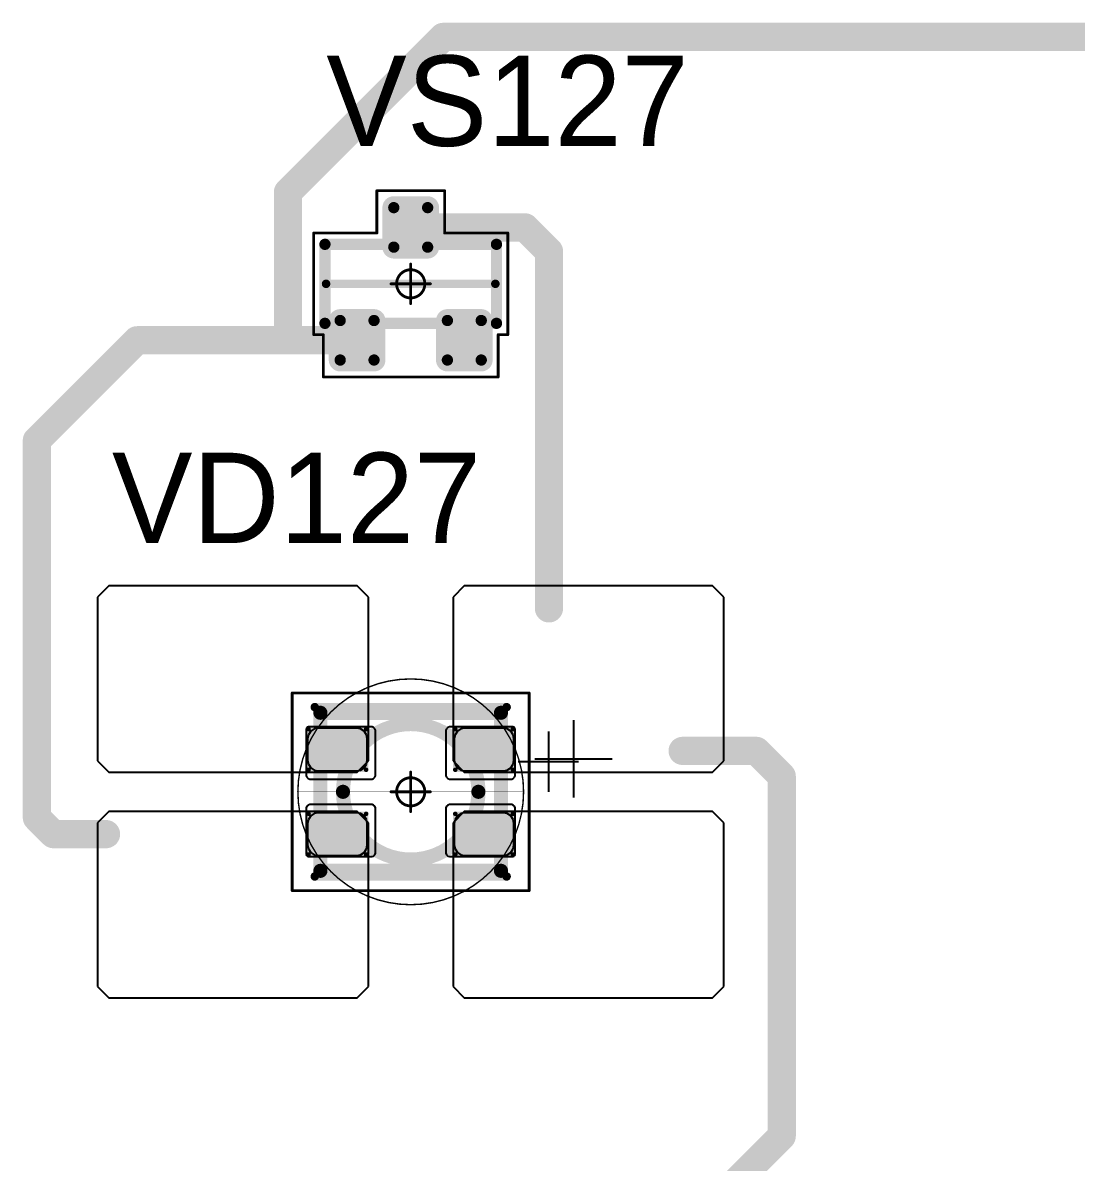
# Model space of a CAD drawing. Header units: millimetres. Extents: x 0 to 400, y 0 to 514.
# Drawn here: x 133.13 to 151.79, y 125.94 to 146.12 of the extents above; entities that cross this region are included whole.
import ezdxf

# ---------------------------------------------------------------- set-up
doc = ezdxf.new("R2010")
doc.units = ezdxf.units.MM
for name, color, linetype in [('Mechanical13', 56, 'Continuous'), ('Mechanical15', 56, 'Continuous'), ('Mechanical2', 216, 'Continuous'), ('TopLayer', 1, 'Continuous'), ('TopOverlay', 2, 'Continuous'), ('TopPaste', 8, 'Continuous'), ('TopSolder', 216, 'Continuous')]:
    doc.layers.add(name, color=color, linetype=linetype)

# ---------------------------------------------------------------- blocks, each defined once
blk = doc.blocks.new('SOT23_55')
at = {"layer": 'Mechanical13', "const_width": 0.2}
for points in [[(-0.7, 1.52), (0.7, 1.52)], [(-0.7, 1.52), (-0.7, -1.52)], [(0.7, 1.52), (0.7, -1.52)], [(-0.7, -1.52), (0.7, -1.52)]]:
    blk.add_lwpolyline(points, dxfattribs=at)
at = {"layer": 'Mechanical13', "const_width": 0.1}
for points in [[(-0.75, 1.52, 1), (-0.65, 1.52, 1)], [(-0.75, 1.52, 1), (-0.65, 1.52, 1)], [(0.65, 1.52, 1), (0.75, 1.52, 1)], [(0.65, 1.52, 1), (0.75, 1.52, 1)], [(-0.75, -1.52, 1), (-0.65, -1.52, 1)], [(-0.75, -1.52, 1), (-0.65, -1.52, 1)], [(0.65, -1.52, 1), (0.75, -1.52, 1)], [(0.65, -1.52, 1), (0.75, -1.52, 1)]]:
    blk.add_lwpolyline(points, format="xyb", close=True, dxfattribs=at)
at = {"layer": 'Mechanical15', "const_width": 0.05}
for points in [[(-0.9, 1.72), (-0.9, 1.55)], [(-0.9, 1.72), (0.9, 1.72)], [(0.9, 1.72), (0.9, 0.6)], [(-1.65, 1.55), (-1.65, -1.55)], [(-1.65, 1.55), (-0.9, 1.55)], [(0.9, 0.6), (1.65, 0.6)], [(1.65, 0.6), (1.65, -0.6)], [(0, 0.35), (0, -0.35)], [(-0.35, 0), (0.35, 0)], [(0.9, -0.6), (1.65, -0.6)], [(0.9, -0.6), (0.9, -1.72)], [(-1.65, -1.55), (-0.9, -1.55)], [(-0.9, -1.55), (-0.9, -1.72)], [(-0.9, -1.72), (0.9, -1.72)]]:
    blk.add_lwpolyline(points, dxfattribs=at)
at = {"layer": 'Mechanical15'}
for points, const_width in [([(-0.913, 1.72, 1), (-0.888, 1.72, 1)], 0.025), ([(-0.913, 1.72, 1), (-0.888, 1.72, 1)], 0.025), ([(0.888, 1.72, 1), (0.913, 1.72, 1)], 0.025), ([(0.888, 1.72, 1), (0.913, 1.72, 1)], 0.025), ([(-1.662, 1.55, 1), (-1.637, 1.55, 1)], 0.025), ([(-1.662, 1.55, 1), (-1.637, 1.55, 1)], 0.025), ([(-0.913, 1.55, 1), (-0.888, 1.55, 1)], 0.025), ([(-0.913, 1.55, 1), (-0.888, 1.55, 1)], 0.025), ([(0.888, 0.6, 1), (0.913, 0.6, 1)], 0.025), ([(0.888, 0.6, 1), (0.913, 0.6, 1)], 0.025), ([(1.637, 0.6, 1), (1.662, 0.6, 1)], 0.025), ([(1.637, 0.6, 1), (1.662, 0.6, 1)], 0.025), ([(0.25, 0, 1), (-0.25, 0, 1)], 0.05), ([(-0.012, 0.35, 1), (0.012, 0.35, 1)], 0.025), ([(-0.362, 0, 1), (-0.337, 0, 1)], 0.025), ([(-0.262, 0, 1), (-0.238, 0, 1)], 0.025), ([(0.238, 0, 1), (0.262, 0, 1)], 0.025), ([(0.337, 0, 1), (0.362, 0, 1)], 0.025), ([(-0.012, -0.35, 1), (0.012, -0.35, 1)], 0.025), ([(0.888, -0.6, 1), (0.913, -0.6, 1)], 0.025), ([(0.888, -0.6, 1), (0.913, -0.6, 1)], 0.025), ([(1.637, -0.6, 1), (1.662, -0.6, 1)], 0.025), ([(1.637, -0.6, 1), (1.662, -0.6, 1)], 0.025), ([(-1.662, -1.55, 1), (-1.637, -1.55, 1)], 0.025), ([(-1.662, -1.55, 1), (-1.637, -1.55, 1)], 0.025), ([(-0.913, -1.55, 1), (-0.888, -1.55, 1)], 0.025), ([(-0.913, -1.55, 1), (-0.888, -1.55, 1)], 0.025), ([(-0.913, -1.72, 1), (-0.888, -1.72, 1)], 0.025), ([(-0.913, -1.72, 1), (-0.888, -1.72, 1)], 0.025), ([(0.888, -1.72, 1), (0.913, -1.72, 1)], 0.025), ([(0.888, -1.72, 1), (0.913, -1.72, 1)], 0.025)]:
    blk.add_lwpolyline(points, format="xyb", close=True, dxfattribs=dict(at, const_width=const_width))
at = {"layer": 'TopLayer', "const_width": 0.1}
for points in [[(-1.4, 1.25, 1), (-1.3, 1.25, 1)], [(-0.7, 1.25, 1), (-0.6, 1.25, 1)], [(-1.4, 0.65, 1), (-1.3, 0.65, 1)], [(-0.7, 0.65, 1), (-0.6, 0.65, 1)], [(0.6, 0.3, 1), (0.7, 0.3, 1)], [(1.3, 0.3, 1), (1.4, 0.3, 1)], [(0.6, -0.3, 1), (0.7, -0.3, 1)], [(1.3, -0.3, 1), (1.4, -0.3, 1)], [(-1.4, -0.65, 1), (-1.3, -0.65, 1)], [(-0.7, -0.65, 1), (-0.6, -0.65, 1)], [(-1.4, -1.25, 1), (-1.3, -1.25, 1)], [(-0.7, -1.25, 1), (-0.6, -1.25, 1)]]:
    blk.add_lwpolyline(points, format="xyb", close=True, dxfattribs=at)
at = {"layer": 'TopLayer'}
for points in [[(-1.45, 1.25), (-1.45, 0.65), (-0.55, 1.25), (-0.55, 0.65)], [(-1.35, 1.35), (-1.35, 0.55), (-0.65, 1.35), (-0.65, 0.55)], [(0.55, 0.3), (0.55, -0.3), (1.45, 0.3), (1.45, -0.3)], [(0.65, 0.4), (0.65, -0.4), (1.35, 0.4), (1.35, -0.4)], [(-1.35, -0.55), (-1.35, -1.35), (-0.65, -0.55), (-0.65, -1.35)], [(-1.45, -0.65), (-1.45, -1.25), (-0.55, -0.65), (-0.55, -1.25)]]:
    blk.add_solid(points, dxfattribs=at)
at = {"layer": 'TopOverlay', "const_width": 0.15}
blk.add_lwpolyline([(0, 1.5), (0, -1.5)], dxfattribs=at)
at = {"layer": 'TopOverlay', "const_width": 0.075}
for points in [[(-0.038, 1.5, 1), (0.038, 1.5, 1)], [(-0.038, -1.5, 1), (0.038, -1.5, 1)]]:
    blk.add_lwpolyline(points, format="xyb", close=True, dxfattribs=at)
at = {"layer": 'TopPaste', "const_width": 0.075}
for points in [[(-1.387, 1.25, 1), (-1.313, 1.25, 1)], [(-0.687, 1.25, 1), (-0.613, 1.25, 1)], [(-1.387, 0.65, 1), (-1.313, 0.65, 1)], [(-0.687, 0.65, 1), (-0.613, 0.65, 1)], [(0.613, 0.3, 1), (0.687, 0.3, 1)], [(1.313, 0.3, 1), (1.387, 0.3, 1)], [(0.613, -0.3, 1), (0.687, -0.3, 1)], [(1.313, -0.3, 1), (1.387, -0.3, 1)], [(-1.387, -0.65, 1), (-1.313, -0.65, 1)], [(-0.687, -0.65, 1), (-0.613, -0.65, 1)], [(-1.387, -1.25, 1), (-1.313, -1.25, 1)], [(-0.687, -1.25, 1), (-0.613, -1.25, 1)]]:
    blk.add_lwpolyline(points, format="xyb", close=True, dxfattribs=at)
at = {"layer": 'TopPaste'}
for points in [[(-1.425, 1.25), (-1.425, 0.65), (-0.575, 1.25), (-0.575, 0.65)], [(-1.35, 1.325), (-1.35, 0.575), (-0.65, 1.325), (-0.65, 0.575)], [(0.575, 0.3), (0.575, -0.3), (1.425, 0.3), (1.425, -0.3)], [(0.65, 0.375), (0.65, -0.375), (1.35, 0.375), (1.35, -0.375)], [(-1.35, -0.575), (-1.35, -1.325), (-0.65, -0.575), (-0.65, -1.325)], [(-1.425, -0.65), (-1.425, -1.25), (-0.575, -0.65), (-0.575, -1.25)]]:
    blk.add_solid(points, dxfattribs=at)
at = {"layer": 'TopSolder', "const_width": 0.202}
for points in [[(-1.451, 1.25, 1), (-1.249, 1.25, 1)], [(-0.751, 1.25, 1), (-0.549, 1.25, 1)], [(-1.451, 0.65, 1), (-1.249, 0.65, 1)], [(-0.751, 0.65, 1), (-0.549, 0.65, 1)], [(0.549, 0.3, 1), (0.751, 0.3, 1)], [(1.249, 0.3, 1), (1.451, 0.3, 1)], [(0.549, -0.3, 1), (0.751, -0.3, 1)], [(1.249, -0.3, 1), (1.451, -0.3, 1)], [(-1.451, -0.65, 1), (-1.249, -0.65, 1)], [(-0.751, -0.65, 1), (-0.549, -0.65, 1)], [(-1.451, -1.25, 1), (-1.249, -1.25, 1)], [(-0.751, -1.25, 1), (-0.549, -1.25, 1)]]:
    blk.add_lwpolyline(points, format="xyb", close=True, dxfattribs=at)
at = {"layer": 'TopSolder'}
for points in [[(-1.35, 1.452), (-1.35, 0.448), (-0.65, 1.452), (-0.65, 0.448)], [(-1.552, 1.25), (-1.552, 0.65), (-0.448, 1.25), (-0.448, 0.65)], [(0.65, 0.502), (0.65, -0.502), (1.35, 0.502), (1.35, -0.502)], [(0.448, 0.3), (0.448, -0.3), (1.552, 0.3), (1.552, -0.3)], [(-1.35, -0.448), (-1.35, -1.452), (-0.65, -0.448), (-0.65, -1.452)], [(-1.552, -0.65), (-1.552, -1.25), (-0.448, -0.65), (-0.448, -1.25)]]:
    blk.add_solid(points, dxfattribs=at)
blk = doc.blocks.new('E65F_228')
at = {"layer": 'Mechanical13'}
for p, q in [((2.441, 1.071), (2.441, 0)), ((1.905, 0.536), (2.976, 0.536))]:
    blk.add_line(p, q, dxfattribs=at)
at = {"layer": 'Mechanical13', "const_width": 0.25}
for points in [[(-1.6, -1.4), (-1.6, 1.4)], [(-1.6, 1.4), (1.6, 1.4)], [(1.6, -1.4), (1.6, 1.4)], [(-1.6, -1.4), (1.6, -1.4)]]:
    blk.add_lwpolyline(points, dxfattribs=at)
at = {"layer": 'Mechanical13'}
for points, const_width in [([(-1.663, 1.4, 1), (-1.538, 1.4, 1)], 0.125), ([(-1.663, 1.4, 1), (-1.538, 1.4, 1)], 0.125), ([(1.537, 1.4, 1), (1.662, 1.4, 1)], 0.125), ([(1.537, 1.4, 1), (1.662, 1.4, 1)], 0.125), ([(1.2, 0, 1), (-1.2, 0, 1)], 0.25), ([(-1.263, 0, 1), (-1.138, 0, 1)], 0.125), ([(1.137, 0, 1), (1.262, 0, 1)], 0.125), ([(-1.663, -1.4, 1), (-1.538, -1.4, 1)], 0.125), ([(-1.663, -1.4, 1), (-1.538, -1.4, 1)], 0.125), ([(1.537, -1.4, 1), (1.662, -1.4, 1)], 0.125), ([(1.537, -1.4, 1), (1.662, -1.4, 1)], 0.125)]:
    blk.add_lwpolyline(points, format="xyb", close=True, dxfattribs=dict(at, const_width=const_width))
at = {"layer": 'Mechanical15', "const_width": 0.05}
for points in [[(-2.1, 1.75), (2.1, 1.75)], [(-2.1, -1.75), (-2.1, 1.75)], [(2.1, -1.75), (2.1, 1.75)], [(0, -0.35), (0, 0.35)], [(0, -0.35), (0, 0.35)], [(-0.35, 0), (0.35, 0)], [(-0.35, 0), (0.35, 0)], [(-2.1, -1.75), (2.1, -1.75)]]:
    blk.add_lwpolyline(points, dxfattribs=at)
at = {"layer": 'Mechanical15'}
for points, const_width in [([(-2.113, 1.75, 1), (-2.088, 1.75, 1)], 0.025), ([(-2.113, 1.75, 1), (-2.088, 1.75, 1)], 0.025), ([(2.087, 1.75, 1), (2.112, 1.75, 1)], 0.025), ([(2.087, 1.75, 1), (2.112, 1.75, 1)], 0.025), ([(0.25, 0, 1), (-0.25, 0, 1)], 0.05), ([(0.25, 0, 1), (-0.25, 0, 1)], 0.05), ([(-0.013, 0.35, 1), (0.012, 0.35, 1)], 0.025), ([(-0.013, 0.35, 1), (0.012, 0.35, 1)], 0.025), ([(-0.363, 0, 1), (-0.338, 0, 1)], 0.025), ([(-0.363, 0, 1), (-0.338, 0, 1)], 0.025), ([(-0.263, 0, 1), (-0.238, 0, 1)], 0.025), ([(-0.263, 0, 1), (-0.238, 0, 1)], 0.025), ([(0.237, 0, 1), (0.262, 0, 1)], 0.025), ([(0.237, 0, 1), (0.262, 0, 1)], 0.025), ([(0.337, 0, 1), (0.362, 0, 1)], 0.025), ([(0.337, 0, 1), (0.362, 0, 1)], 0.025), ([(-0.013, -0.35, 1), (0.012, -0.35, 1)], 0.025), ([(-0.013, -0.35, 1), (0.012, -0.35, 1)], 0.025), ([(-2.113, -1.75, 1), (-2.088, -1.75, 1)], 0.025), ([(-2.113, -1.75, 1), (-2.088, -1.75, 1)], 0.025), ([(2.087, -1.75, 1), (2.112, -1.75, 1)], 0.025), ([(2.087, -1.75, 1), (2.112, -1.75, 1)], 0.025)]:
    blk.add_lwpolyline(points, format="xyb", close=True, dxfattribs=dict(at, const_width=const_width))
at = {"layer": 'TopLayer'}
for p, q in [((-5.35, 3.65), (-5.55, 3.45)), ((-0.95, 3.65), (-5.35, 3.65)), ((-5.35, 3.65), (-5.35, 3.65)), ((-0.75, 3.45), (-0.95, 3.65)), ((0.95, 3.65), (0.75, 3.45)), ((5.35, 3.65), (0.95, 3.65)), ((0.95, 3.65), (0.95, 3.65)), ((5.55, 3.45), (5.35, 3.65)), ((-5.55, 3.45), (-5.55, 3.45)), ((-5.55, 3.45), (-5.55, 0.55)), ((-0.75, 0.55), (-0.75, 3.45)), ((0.75, 3.45), (0.75, 3.45)), ((0.75, 3.45), (0.75, 0.55)), ((5.55, 0.55), (5.55, 3.45)), ((-5.55, 0.55), (-5.35, 0.35)), ((-0.95, 0.35), (-0.75, 0.55)), ((0.75, 0.55), (0.95, 0.35)), ((5.35, 0.35), (5.55, 0.55)), ((-5.35, 0.35), (-0.95, 0.35)), ((0.95, 0.35), (5.35, 0.35)), ((-5.35, -0.35), (-5.55, -0.55)), ((-0.95, -0.35), (-5.35, -0.35)), ((-5.35, -0.35), (-5.35, -0.35)), ((-0.75, -0.55), (-0.95, -0.35)), ((0.95, -0.35), (0.75, -0.55)), ((5.35, -0.35), (0.95, -0.35)), ((0.95, -0.35), (0.95, -0.35)), ((5.55, -0.55), (5.35, -0.35)), ((-5.55, -0.55), (-5.55, -0.55)), ((-5.55, -0.55), (-5.55, -3.45)), ((-0.75, -3.45), (-0.75, -0.55)), ((0.75, -0.55), (0.75, -0.55)), ((0.75, -0.55), (0.75, -3.45)), ((5.55, -3.45), (5.55, -0.55)), ((-5.55, -3.45), (-5.35, -3.65)), ((-0.95, -3.65), (-0.75, -3.45)), ((0.75, -3.45), (0.95, -3.65)), ((5.35, -3.65), (5.55, -3.45)), ((-5.35, -3.65), (-0.95, -3.65)), ((0.95, -3.65), (5.35, -3.65))]:
    blk.add_line(p, q, dxfattribs=at)
at = {"layer": 'TopLayer', "const_width": 0.04}
for points in [[(-1.83, 1.11, 1), (-1.79, 1.11, 1)], [(-0.81, 1.11, 1), (-0.77, 1.11, 1)], [(0.77, 1.11, 1), (0.81, 1.11, 1)], [(1.79, 1.11, 1), (1.83, 1.11, 1)], [(-1.83, 0.39, 1), (-1.79, 0.39, 1)], [(-0.81, 0.39, 1), (-0.77, 0.39, 1)], [(0.77, 0.39, 1), (0.81, 0.39, 1)], [(1.79, 0.39, 1), (1.83, 0.39, 1)], [(-1.83, -0.39, 1), (-1.79, -0.39, 1)], [(-0.81, -0.39, 1), (-0.77, -0.39, 1)], [(0.77, -0.39, 1), (0.81, -0.39, 1)], [(1.79, -0.39, 1), (1.83, -0.39, 1)], [(-1.83, -1.11, 1), (-1.79, -1.11, 1)], [(-0.81, -1.11, 1), (-0.77, -1.11, 1)], [(0.77, -1.11, 1), (0.81, -1.11, 1)], [(1.79, -1.11, 1), (1.83, -1.11, 1)]]:
    blk.add_lwpolyline(points, format="xyb", close=True, dxfattribs=at)
at = {"layer": 'TopLayer'}
for points in [[(-1.85, 1.11), (-1.85, 0.39), (-0.75, 1.11), (-0.75, 0.39)], [(-1.81, 1.15), (-1.81, 0.35), (-0.79, 1.15), (-0.79, 0.35)], [(0.75, 1.11), (0.75, 0.39), (1.85, 1.11), (1.85, 0.39)], [(0.79, 1.15), (0.79, 0.35), (1.81, 1.15), (1.81, 0.35)], [(-1.85, -0.39), (-1.85, -1.11), (-0.75, -0.39), (-0.75, -1.11)], [(-1.81, -0.35), (-1.81, -1.15), (-0.79, -0.35), (-0.79, -1.15)], [(0.75, -0.39), (0.75, -1.11), (1.85, -0.39), (1.85, -1.11)], [(0.79, -0.35), (0.79, -1.15), (1.81, -0.35), (1.81, -1.15)]]:
    blk.add_solid(points, dxfattribs=at)
at = {"layer": 'TopOverlay'}
for p, q in [((2.886, 1.271), (2.886, -0.1)), ((2.2, 0.586), (3.571, 0.586))]:
    blk.add_line(p, q, dxfattribs=at)
at = {"layer": 'TopOverlay', "const_width": 0.15}
for points in [[(-1.7, 1.5), (1.7, 1.5)], [(-1.7, -1.5), (1.7, -1.5)]]:
    blk.add_lwpolyline(points, dxfattribs=at)
at = {"layer": 'TopOverlay', "const_width": 0.075}
for points in [[(-1.738, 1.5, 1), (-1.663, 1.5, 1)], [(1.662, 1.5, 1), (1.737, 1.5, 1)], [(-1.738, -1.5, 1), (-1.663, -1.5, 1)], [(1.662, -1.5, 1), (1.737, -1.5, 1)]]:
    blk.add_lwpolyline(points, format="xyb", close=True, dxfattribs=at)
at = {"layer": 'TopPaste'}
for p, q in [((-1.814, 1.011), (-1.829, 0.938)), ((-1.773, 1.073), (-1.814, 1.011)), ((-1.711, 1.114), (-1.773, 1.073)), ((-1.638, 1.129), (-1.711, 1.114)), ((-0.963, 1.129), (-1.638, 1.129)), ((-0.889, 1.114), (-0.963, 1.129)), ((-0.827, 1.073), (-0.889, 1.114)), ((-0.786, 1.011), (-0.827, 1.073)), ((-0.771, 0.938), (-0.786, 1.011)), ((0.786, 1.011), (0.771, 0.938)), ((0.827, 1.073), (0.786, 1.011)), ((0.889, 1.114), (0.827, 1.073)), ((0.962, 1.129), (0.889, 1.114)), ((1.637, 1.129), (0.962, 1.129)), ((1.711, 1.114), (1.637, 1.129)), ((1.773, 1.073), (1.711, 1.114)), ((1.814, 1.011), (1.773, 1.073)), ((1.829, 0.938), (1.814, 1.011)), ((-1.829, 0.938), (-1.829, 0.563)), ((-0.771, 0.563), (-0.771, 0.938)), ((0.771, 0.938), (0.771, 0.563)), ((1.829, 0.563), (1.829, 0.938)), ((-1.829, 0.563), (-1.814, 0.489)), ((-1.814, 0.489), (-1.773, 0.427)), ((-1.773, 0.427), (-1.711, 0.386)), ((-0.889, 0.386), (-0.827, 0.427)), ((-0.827, 0.427), (-0.786, 0.489)), ((-0.786, 0.489), (-0.771, 0.563)), ((0.771, 0.563), (0.786, 0.489)), ((0.786, 0.489), (0.827, 0.427)), ((0.827, 0.427), (0.889, 0.386)), ((1.711, 0.386), (1.773, 0.427)), ((1.773, 0.427), (1.814, 0.489)), ((1.814, 0.489), (1.829, 0.563)), ((-1.711, 0.386), (-1.638, 0.371)), ((-1.638, 0.371), (-0.963, 0.371)), ((-0.963, 0.371), (-0.889, 0.386)), ((0.889, 0.386), (0.962, 0.371)), ((0.962, 0.371), (1.637, 0.371)), ((1.637, 0.371), (1.711, 0.386)), ((-1.711, -0.386), (-1.773, -0.427)), ((-1.638, -0.371), (-1.711, -0.386)), ((-0.963, -0.371), (-1.638, -0.371)), ((-0.889, -0.386), (-0.963, -0.371)), ((-0.827, -0.427), (-0.889, -0.386)), ((0.889, -0.386), (0.827, -0.427)), ((0.962, -0.371), (0.889, -0.386)), ((1.637, -0.371), (0.962, -0.371)), ((1.711, -0.386), (1.637, -0.371)), ((1.773, -0.427), (1.711, -0.386)), ((-1.814, -0.489), (-1.829, -0.563)), ((-1.829, -0.563), (-1.829, -0.938)), ((-1.773, -0.427), (-1.814, -0.489)), ((-0.786, -0.489), (-0.827, -0.427)), ((-0.771, -0.563), (-0.786, -0.489)), ((-0.771, -0.938), (-0.771, -0.563)), ((0.786, -0.489), (0.771, -0.563)), ((0.771, -0.563), (0.771, -0.938)), ((0.827, -0.427), (0.786, -0.489)), ((1.814, -0.489), (1.773, -0.427)), ((1.829, -0.563), (1.814, -0.489)), ((1.829, -0.938), (1.829, -0.563)), ((-1.829, -0.938), (-1.814, -1.011)), ((-0.786, -1.011), (-0.771, -0.938)), ((0.771, -0.938), (0.786, -1.011)), ((1.814, -1.011), (1.829, -0.938)), ((-1.814, -1.011), (-1.773, -1.073)), ((-1.773, -1.073), (-1.711, -1.114)), ((-1.711, -1.114), (-1.638, -1.129)), ((-1.638, -1.129), (-0.963, -1.129)), ((-0.963, -1.129), (-0.889, -1.114)), ((-0.889, -1.114), (-0.827, -1.073)), ((-0.827, -1.073), (-0.786, -1.011)), ((0.786, -1.011), (0.827, -1.073)), ((0.827, -1.073), (0.889, -1.114)), ((0.889, -1.114), (0.962, -1.129)), ((0.962, -1.129), (1.637, -1.129)), ((1.637, -1.129), (1.711, -1.114)), ((1.711, -1.114), (1.773, -1.073)), ((1.773, -1.073), (1.814, -1.011))]:
    blk.add_line(p, q, dxfattribs=at)
at = {"layer": 'TopSolder'}
for p, q in [((-1.842, 1.129), (-1.85, 1.111)), ((-1.85, 1.111), (-1.85, 1.101)), ((-1.85, 1.101), (-1.85, 1.101)), ((-1.85, 1.101), (-1.85, 0.301)), ((-1.828, 1.143), (-1.842, 1.129)), ((-1.81, 1.151), (-1.828, 1.143)), ((-1.8, 1.151), (-1.81, 1.151)), ((-0.7, 1.151), (-1.8, 1.151)), ((-0.685, 1.151), (-0.7, 1.151)), ((-0.7, 1.151), (-0.7, 1.151)), ((-0.658, 1.139), (-0.685, 1.151)), ((-0.636, 1.118), (-0.658, 1.139)), ((-0.625, 1.09), (-0.636, 1.118)), ((-0.625, 1.076), (-0.625, 1.09)), ((-0.625, 0.301), (-0.625, 1.076)), ((0.636, 1.118), (0.625, 1.09)), ((0.625, 1.09), (0.625, 1.076)), ((0.625, 1.076), (0.625, 1.076)), ((0.625, 1.076), (0.625, 0.301)), ((0.657, 1.139), (0.636, 1.118)), ((0.685, 1.151), (0.657, 1.139)), ((0.7, 1.151), (0.685, 1.151)), ((1.8, 1.151), (0.7, 1.151)), ((1.81, 1.151), (1.8, 1.151)), ((1.8, 1.151), (1.8, 1.151)), ((1.828, 1.143), (1.81, 1.151)), ((1.842, 1.129), (1.828, 1.143)), ((1.85, 1.111), (1.842, 1.129)), ((1.85, 1.101), (1.85, 1.111)), ((1.85, 0.301), (1.85, 1.101)), ((-1.85, 0.301), (-1.85, 0.286)), ((-1.85, 0.286), (-1.839, 0.258)), ((-1.839, 0.258), (-1.818, 0.237)), ((-1.818, 0.237), (-1.79, 0.226)), ((-1.79, 0.226), (-1.775, 0.226)), ((-1.775, 0.226), (-1.775, 0.226)), ((-1.775, 0.226), (-0.7, 0.226)), ((-0.7, 0.226), (-0.685, 0.226)), ((-0.685, 0.226), (-0.658, 0.237)), ((-0.658, 0.237), (-0.636, 0.258)), ((-0.636, 0.258), (-0.625, 0.286)), ((-0.625, 0.286), (-0.625, 0.301)), ((-0.625, 0.301), (-0.625, 0.301)), ((0.625, 0.301), (0.625, 0.286)), ((0.625, 0.286), (0.636, 0.258)), ((0.636, 0.258), (0.657, 0.237)), ((0.657, 0.237), (0.685, 0.226)), ((0.685, 0.226), (0.7, 0.226)), ((0.7, 0.226), (0.7, 0.226)), ((0.7, 0.226), (1.775, 0.226)), ((1.775, 0.226), (1.79, 0.226)), ((1.79, 0.226), (1.817, 0.237)), ((1.817, 0.237), (1.839, 0.258)), ((1.839, 0.258), (1.85, 0.286)), ((1.85, 0.286), (1.85, 0.301)), ((1.85, 0.301), (1.85, 0.301)), ((-1.839, -0.257), (-1.85, -0.285)), ((-1.85, -0.285), (-1.85, -0.299)), ((-1.85, -0.299), (-1.85, -0.299)), ((-1.85, -0.299), (-1.85, -1.099)), ((-1.818, -0.236), (-1.839, -0.257)), ((-1.79, -0.224), (-1.818, -0.236)), ((-1.775, -0.224), (-1.79, -0.224)), ((-0.7, -0.224), (-1.775, -0.224)), ((-0.685, -0.224), (-0.7, -0.224)), ((-0.7, -0.224), (-0.7, -0.224)), ((-0.658, -0.236), (-0.685, -0.224)), ((-0.636, -0.257), (-0.658, -0.236)), ((-0.625, -0.285), (-0.636, -0.257)), ((-0.625, -0.299), (-0.625, -0.285)), ((-0.625, -1.074), (-0.625, -0.299)), ((0.636, -0.257), (0.625, -0.285)), ((0.625, -0.285), (0.625, -0.299)), ((0.625, -0.299), (0.625, -0.299)), ((0.625, -0.299), (0.625, -1.074)), ((0.657, -0.236), (0.636, -0.257)), ((0.685, -0.224), (0.657, -0.236)), ((0.7, -0.224), (0.685, -0.224)), ((1.775, -0.224), (0.7, -0.224)), ((1.79, -0.224), (1.775, -0.224)), ((1.775, -0.224), (1.775, -0.224)), ((1.817, -0.236), (1.79, -0.224)), ((1.839, -0.257), (1.817, -0.236)), ((1.85, -0.285), (1.839, -0.257)), ((1.85, -0.299), (1.85, -0.285)), ((1.85, -1.099), (1.85, -0.299)), ((-1.85, -1.099), (-1.85, -1.109)), ((-1.85, -1.109), (-1.842, -1.128)), ((-1.842, -1.128), (-1.828, -1.142)), ((-1.828, -1.142), (-1.81, -1.149)), ((-1.81, -1.149), (-1.8, -1.149)), ((-1.8, -1.149), (-0.7, -1.149)), ((-1.8, -1.149), (-1.8, -1.149)), ((-0.7, -1.149), (-0.685, -1.149)), ((-0.685, -1.149), (-0.658, -1.138)), ((-0.658, -1.138), (-0.636, -1.117)), ((-0.636, -1.117), (-0.625, -1.089)), ((-0.625, -1.089), (-0.625, -1.074)), ((-0.625, -1.074), (-0.625, -1.074)), ((0.625, -1.074), (0.625, -1.089)), ((0.625, -1.089), (0.636, -1.117)), ((0.636, -1.117), (0.657, -1.138)), ((0.657, -1.138), (0.685, -1.149)), ((0.685, -1.149), (0.7, -1.149)), ((0.7, -1.149), (1.8, -1.149)), ((0.7, -1.149), (0.7, -1.149)), ((1.8, -1.149), (1.81, -1.149)), ((1.81, -1.149), (1.828, -1.142)), ((1.828, -1.142), (1.842, -1.128)), ((1.842, -1.128), (1.85, -1.109)), ((1.85, -1.109), (1.85, -1.099)), ((1.85, -1.099), (1.85, -1.099))]:
    blk.add_line(p, q, dxfattribs=at)

msp = doc.modelspace()

# ---------------------------------------------------------------- linework, layer by layer
at = {"layer": 'Mechanical2'}
for points, const_width in [([(142, 132.5, 1), (138, 132.5, 1)], 0.0254), ([(140, 134.5, 1), (140, 134.5, 1)], 0.0005), ([(137.994, 132.5, 1), (138.006, 132.5, 1)], 0.0127), ([(138, 132.5, 1), (138, 132.5, 1)], 0.0005), ([(141.994, 132.5, 1), (142.006, 132.5, 1)], 0.0127), ([(142, 132.5, 1), (142, 132.5, 1)], 0.0005), ([(140, 130.5, 1), (140, 130.5, 1)], 0.0005)]:
    msp.add_lwpolyline(points, format="xyb", close=True, dxfattribs=dict(at, const_width=const_width))
at = {"layer": 'Mechanical2', "const_width": 0.001}
for points in [[(140, 130.5), (140, 134.5)], [(138, 132.5), (142, 132.5)]]:
    msp.add_lwpolyline(points, dxfattribs=at)
at = {"layer": 'TopLayer', "const_width": 0.5}
for points in [[(137.825, 143.125), (140.575, 145.875)], [(140.575, 145.875), (164.15, 145.875)], [(137.825, 140.575), (137.825, 143.125)], [(140, 142.5), (142.025, 142.5)], [(142.025, 142.5), (142.45, 142.075)], [(142.45, 135.75), (142.45, 142.075)], [(133.375, 138.725), (135.15, 140.5)], [(135.15, 140.5), (137.75, 140.5)], [(137.75, 140.5), (137.825, 140.575)], [(137.75, 140.5), (139.05, 140.5)], [(133.375, 132.043), (133.375, 138.725)], [(144.819, 133.225), (146.125, 133.225)], [(146.125, 133.225), (146.575, 132.775)], [(146.575, 126.4), (146.575, 132.775)], [(133.375, 132.043), (133.668, 131.75)], [(133.668, 131.75), (134.6, 131.75)], [(145.65, 125.475), (146.575, 126.4)]]:
    msp.add_lwpolyline(points, dxfattribs=at)
at = {"layer": 'TopLayer', "const_width": 0.25}
for points in [[(140.45, 145.875, 1), (140.7, 145.875, 1)], [(140.45, 145.875, 1), (140.7, 145.875, 1)], [(137.7, 143.125, 1), (137.95, 143.125, 1)], [(137.7, 143.125, 1), (137.95, 143.125, 1)], [(139.875, 142.5, 1), (140.125, 142.5, 1)], [(141.9, 142.5, 1), (142.15, 142.5, 1)], [(141.9, 142.5, 1), (142.15, 142.5, 1)], [(142.325, 142.075, 1), (142.575, 142.075, 1)], [(142.325, 142.075, 1), (142.575, 142.075, 1)], [(135.025, 140.5, 1), (135.275, 140.5, 1)], [(135.025, 140.5, 1), (135.275, 140.5, 1)], [(137.625, 140.5, 1), (137.875, 140.5, 1)], [(137.625, 140.5, 1), (137.875, 140.5, 1)], [(137.625, 140.5, 1), (137.875, 140.5, 1)], [(137.7, 140.575, 1), (137.95, 140.575, 1)], [(137.7, 140.575, 1), (137.95, 140.575, 1)], [(138.925, 140.5, 1), (139.175, 140.5, 1)], [(133.25, 138.725, 1), (133.5, 138.725, 1)], [(133.25, 138.725, 1), (133.5, 138.725, 1)], [(142.325, 135.75, 1), (142.575, 135.75, 1)], [(144.694, 133.225, 1), (144.944, 133.225, 1)], [(146, 133.225, 1), (146.25, 133.225, 1)], [(146, 133.225, 1), (146.25, 133.225, 1)], [(146.45, 132.775, 1), (146.7, 132.775, 1)], [(146.45, 132.775, 1), (146.7, 132.775, 1)], [(133.25, 132.043, 1), (133.5, 132.043, 1)], [(133.25, 132.043, 1), (133.5, 132.043, 1)], [(133.543, 131.75, 1), (133.793, 131.75, 1)], [(133.543, 131.75, 1), (133.793, 131.75, 1)], [(134.475, 131.75, 1), (134.725, 131.75, 1)], [(146.45, 126.4, 1), (146.7, 126.4, 1)], [(146.45, 126.4, 1), (146.7, 126.4, 1)]]:
    msp.add_lwpolyline(points, format="xyb", close=True, dxfattribs=at)

# ---------------------------------------------------------------- block references
for name, p, rotation in [('SOT23_55', (140, 141.5), 90), ('E65F_228', (140, 132.5), 360)]:
    msp.add_blockref(name, p, dxfattribs=dict(rotation=rotation))

# ---------------------------------------------------------------- texts
at = {"layer": 'TopOverlay'}
for s, p in [('VS127', (138.503, 143.944)), ('VD127', (134.705, 136.908))]:
    msp.add_text(s, height=1.6, dxfattribs=at).set_placement(p)

doc.saveas('drawing.dxf')
